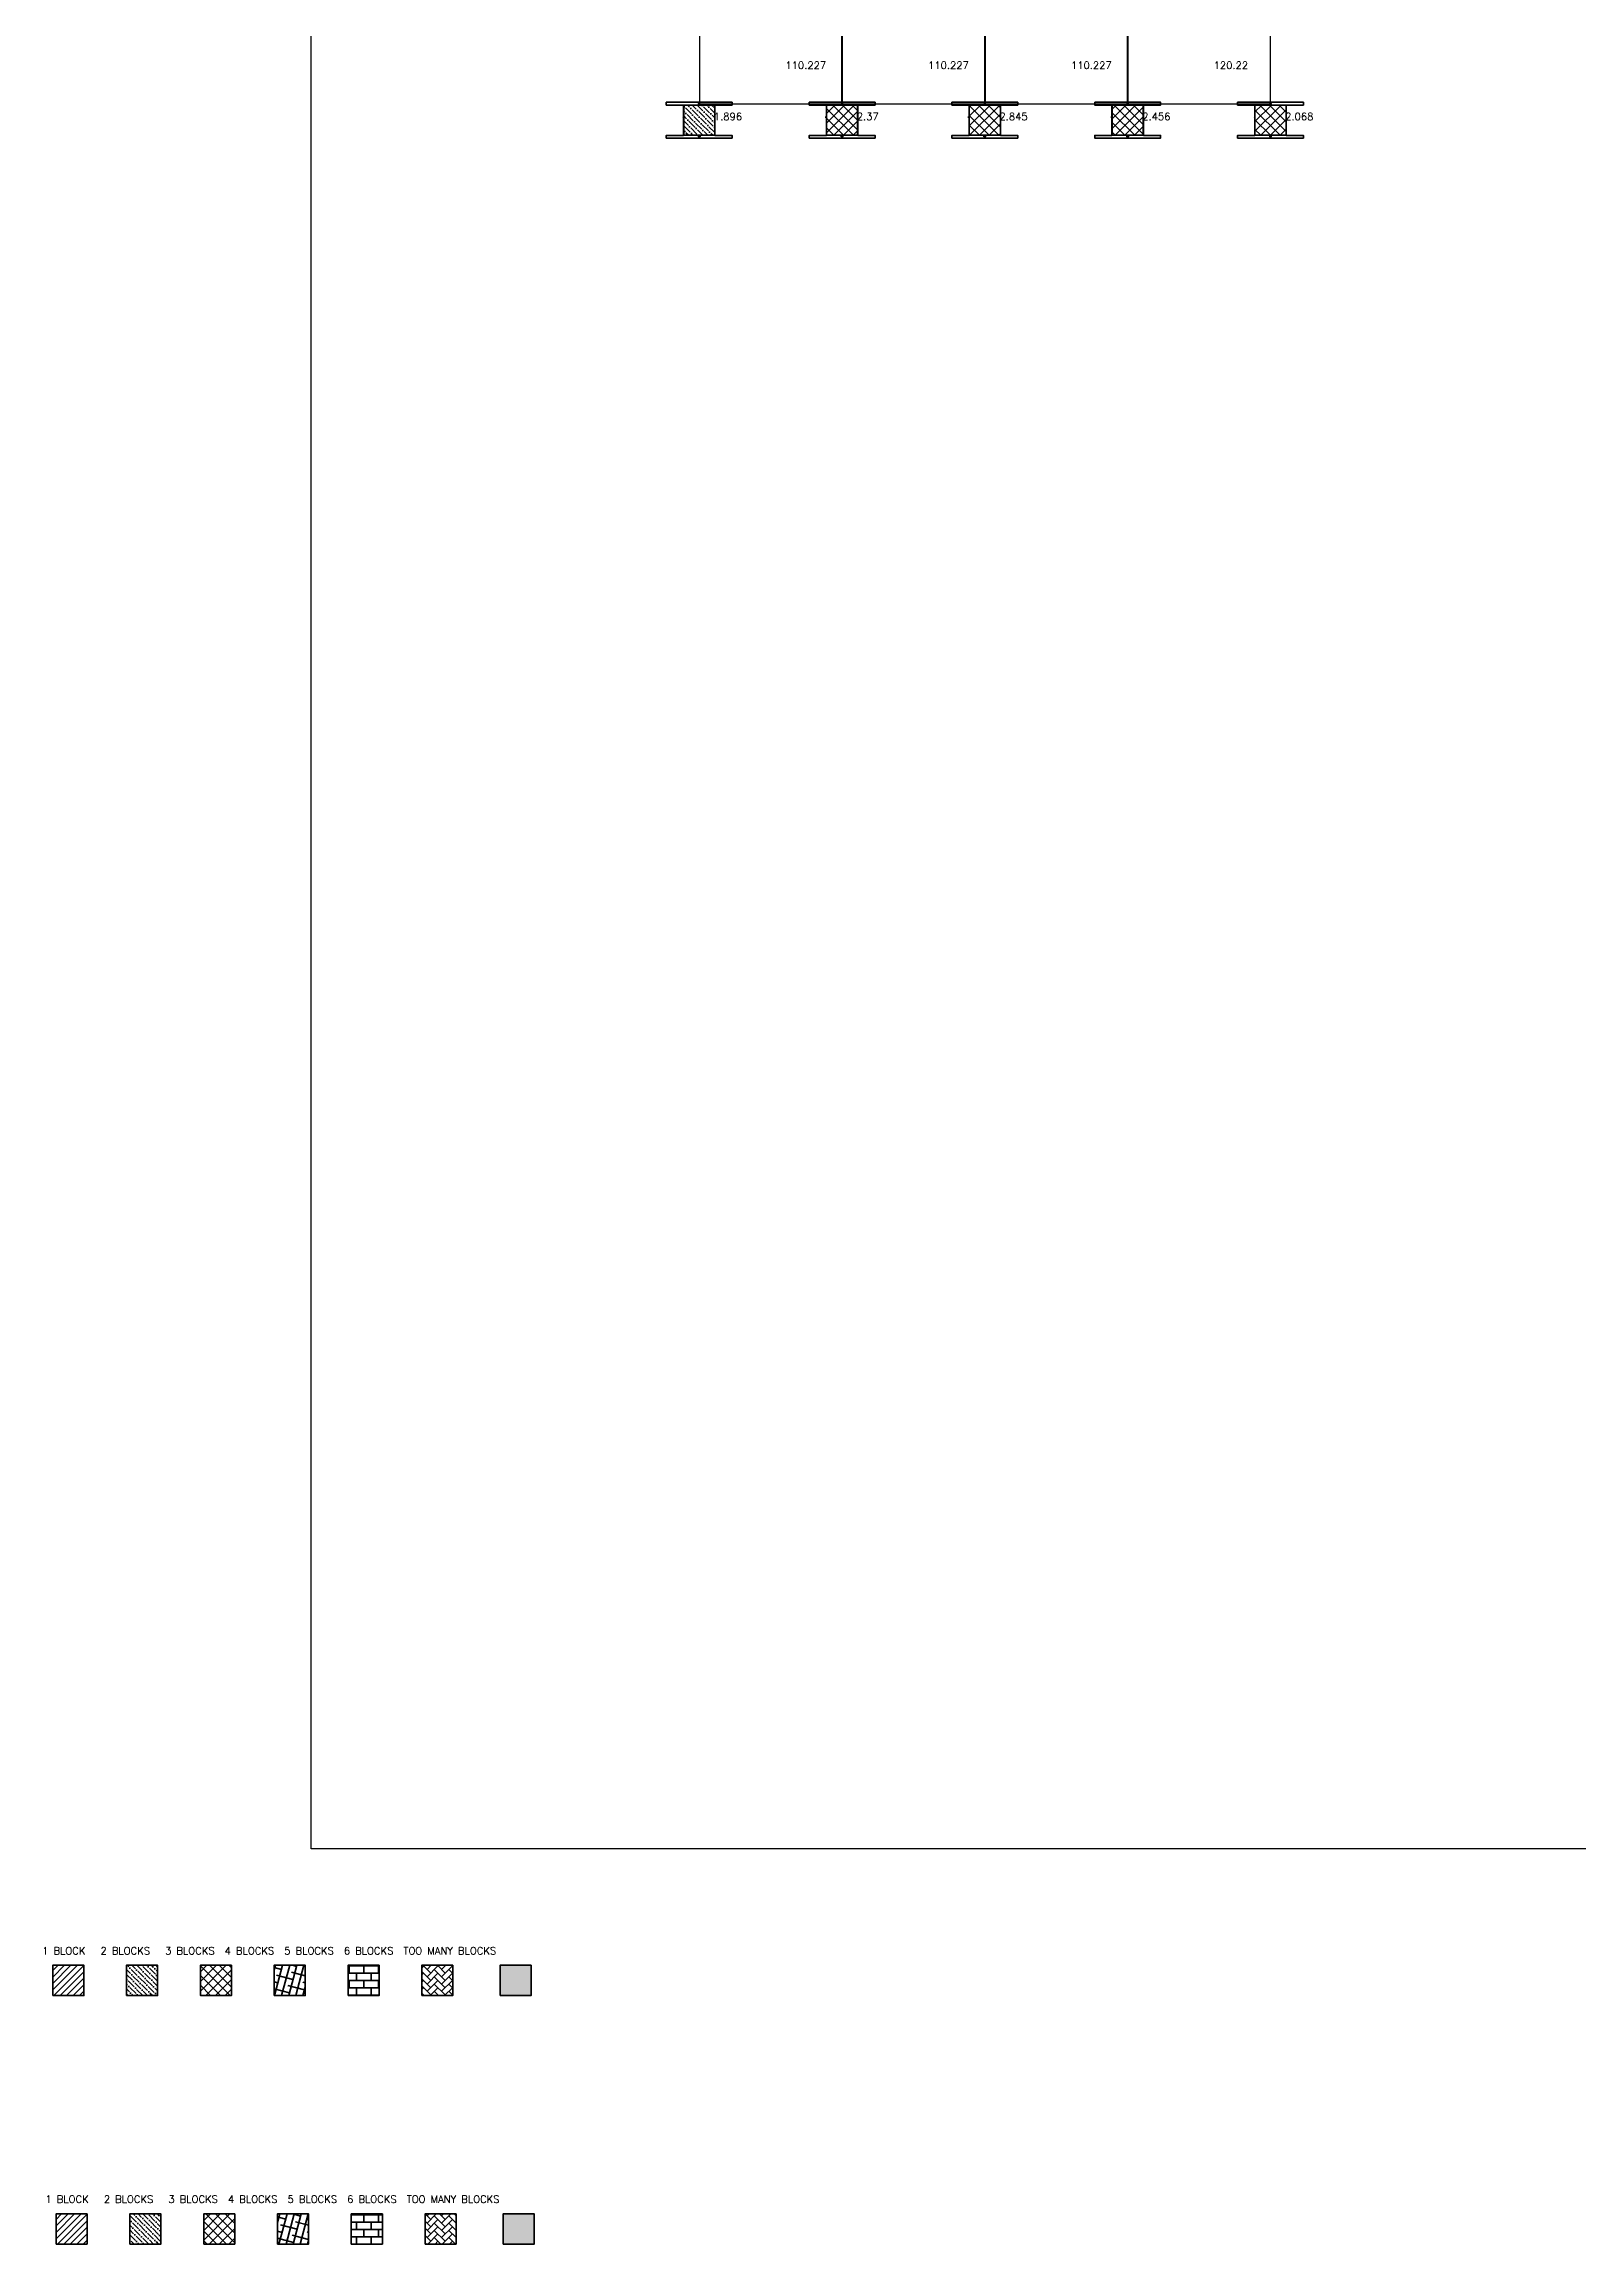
# Model space of a CAD drawing. Header units: inches. Extents: x 3750 to 10146, y -443 to 5941.
# Drawn here: x 3750 to 4589, y -443 to 760 of the extents above; entities that cross this region are included whole.
import ezdxf

# ---------------------------------------------------------------- set-up
doc = ezdxf.new("R2010")
doc.units = ezdxf.units.IN
doc.header["$LTSCALE"] = 50
doc.header["$MEASUREMENT"] = 0
for name, color, linetype, lineweight in [('E-PANELS', 140, 'Continuous', 30), ('E2-ECOFEET', 254, 'Continuous', 35), ('E3-ECOFEET', 254, 'Continuous', 35), ('HATCH 1', 5, 'Continuous', 35), ('HATCH 2', 140, 'Continuous', 35), ('HATCH 3', 30, 'Continuous', 35), ('HATCH 4', 200, 'Continuous', 35), ('HATCH 5', 2, 'Continuous', 35), ('HATCH 6', 100, 'Continuous', 35), ('HATCH 7', 20, 'Continuous', 35)]:
    doc.layers.add(name, color=color, linetype=linetype, lineweight=lineweight)
doc.layers.add('EF3 TEXT', color=7, linetype='Continuous', plot=False)
doc.layers.add('IFI PERIMETER', color=221, linetype='FENCE', plot=False)
doc.layers.get('E2-ECOFEET').off()
doc.styles.add('mytext', font='romans.shx')
doc.styles.get("Standard").update_dxf_attribs({"font": 'arial.ttf'})
doc.linetypes.add('FENCE', pattern='A,0.5,-0.1,["X",Standard,S=0.1,R=0,X=-0.035,Y=-0.05],-0.1', length=0.7)
pattern_1 = [(135, (-119.168, -90.9187), (-3.64602, 0.994369), [4.6875, -0.9375, 0, -0.9375])]

# ---------------------------------------------------------------- blocks, each defined once
blk = doc.blocks.new('EF3_HATCH_2')
at = {"layer": 'HATCH 2'}
h = blk.add_hatch(dxfattribs=at)
h.set_pattern_fill('ANSI36', color=256, scale=15, angle=90)
h.set_pattern_definition(pattern_1)
h.paths.add_polyline_path([(-8.5, -8.25), (8.5, -8.25), (8.5, 8.25), (-8.5, 8.25)])
blk.add_lwpolyline([(-8.5, -8.25), (8.5, -8.25), (8.5, 8.25), (-8.5, 8.25)], close=True, dxfattribs=at)
blk = doc.blocks.new('EF3_HATCH_3')
at = {"layer": 'HATCH 3'}
h = blk.add_hatch(dxfattribs=at)
h.set_pattern_fill('ANSI37', color=256, scale=30)
h.set_pattern_definition([(45, (-119.168, -90.9187), (-2.65165, 2.65165), []), (135, (-119.168, -90.9187), (-2.65165, -2.65165), [])])
h.paths.add_polyline_path([(-8.5, -8.25), (8.5, -8.25), (8.5, 8.25), (-8.5, 8.25)])
blk.add_lwpolyline([(-8.5, -8.25), (8.5, -8.25), (8.5, 8.25), (-8.5, 8.25)], close=True, dxfattribs=at)
blk = doc.blocks.new('YINGLI 305W 10DEG')
at = {"layer": 'E-PANELS'}
blk.add_lwpolyline([(0, 0), (77.56, 0), (77.56, -38.4), (0, -38.4)], close=True, dxfattribs=at)
blk = doc.blocks.new('*U9')
at = {"layer": 'HATCH 1'}
h = blk.add_hatch(dxfattribs=at)
h.set_pattern_fill('ANSI31', color=256, scale=20)
h.set_pattern_definition([(45, (-119.168, -90.9187), (-1.767767, 1.767767), [])])
h.paths.add_polyline_path([(-8.5, -8.25), (8.5, -8.25), (8.5, 8.25), (-8.5, 8.25)])
blk.add_lwpolyline([(-8.5, -8.25), (8.5, -8.25), (8.5, 8.25), (-8.5, 8.25)], close=True, dxfattribs=at)
blk = doc.blocks.new('*U10')
at = {"layer": 'HATCH 2'}
h = blk.add_hatch(dxfattribs=at)
h.set_pattern_fill('ANSI36', color=256, scale=15, angle=90)
h.set_pattern_definition(pattern_1)
h.paths.add_polyline_path([(-8.5, -8.25), (8.5, -8.25), (8.5, 8.25), (-8.5, 8.25)])
blk.add_lwpolyline([(-8.5, -8.25), (8.5, -8.25), (8.5, 8.25), (-8.5, 8.25)], close=True, dxfattribs=at)
blk = doc.blocks.new('*U11')
at = {"layer": 'HATCH 4'}
h = blk.add_hatch(dxfattribs=at)
h.set_pattern_fill('ANSI38', color=256, scale=30, angle=30)
h.set_pattern_definition([(75, (-119.168, -90.9187), (-3.62222, 0.97057), []), (165, (-119.168, -90.9187), (-8.215015, -1.68108), [9.375, -5.625])])
h.paths.add_polyline_path([(-8.5, -8.25), (8.5, -8.25), (8.5, 8.25), (-8.5, 8.25)])
blk.add_lwpolyline([(-8.5, -8.25), (8.5, -8.25), (8.5, 8.25), (-8.5, 8.25)], close=True, dxfattribs=at)
blk = doc.blocks.new('EF3_HATCH_5')
at = {"layer": 'HATCH 5'}
h = blk.add_hatch(dxfattribs=at)
h.set_pattern_fill('AR-B816', color=256, scale=0.5)
h.set_pattern_definition([(0, (-119.168, -90.9187), (0, 4), []), (90, (-119.168, -90.9187), (-4, 4), [4, -4])])
h.paths.add_polyline_path([(-8.5, -8.25), (8.5, -8.25), (8.5, 8.25), (-8.5, 8.25)])
blk.add_lwpolyline([(-8.5, -8.25), (8.5, -8.25), (8.5, 8.25), (-8.5, 8.25)], close=True, dxfattribs=at)
blk = doc.blocks.new('EF3_HATCH_6')
at = {"layer": 'HATCH 6'}
h = blk.add_hatch(dxfattribs=at)
h.set_pattern_fill('AR-HBONE', color=256, scale=0.7)
h.set_pattern_definition([(45, (-119.168, -90.9187), (3e-16, 3.9598), [8.4, -2.8]), (135, (-117.188, -88.9388), (3e-16, 3.9598), [8.4, -2.8])])
h.paths.add_polyline_path([(-8.5, -8.25), (8.5, -8.25), (8.5, 8.25), (-8.5, 8.25)])
blk.add_lwpolyline([(-8.5, -8.25), (8.5, -8.25), (8.5, 8.25), (-8.5, 8.25)], close=True, dxfattribs=at)
blk = doc.blocks.new('EF3_HATCH_7')
at = {"layer": 'HATCH 7'}
h = blk.add_hatch(color=256, dxfattribs=at)
h.dxf.hatch_style = 1
h.paths.add_polyline_path([(-8.5, -8.25), (8.5, -8.25), (8.5, 8.25), (-8.5, 8.25)])
blk.add_lwpolyline([(-8.5, -8.25), (8.5, -8.25), (8.5, 8.25), (-8.5, 8.25)], close=True, dxfattribs=at)
blk = doc.blocks.new('EF3 HATCH AND TEXT')
at = {"layer": 'HATCH 1'}
blk.add_blockref('*U9', (17.3, -21.2), dxfattribs=at)
at = {"layer": 'HATCH 2'}
blk.add_blockref('*U10', (57.6, -21.2), dxfattribs=at)
at = {"layer": 'HATCH 3'}
blk.add_blockref('EF3_HATCH_3', (98, -21.2), dxfattribs=at)
at = {"layer": 'HATCH 4'}
blk.add_blockref('*U11', (138.3, -21.2), dxfattribs=at)
at = {"layer": 'HATCH 5'}
blk.add_blockref('EF3_HATCH_5', (178.7, -21.2), dxfattribs=at)
at = {"layer": 'HATCH 6'}
blk.add_blockref('EF3_HATCH_6', (219, -21.2), dxfattribs=at)
at = {"layer": 'HATCH 7'}
blk.add_blockref('EF3_HATCH_7', (261.7, -21.2), dxfattribs=at)
at = {"layer": 'EF3 TEXT', "insert": (3, -2.9), "char_height": 4, "attachment_point": 1, "style": 'mytext'}
blk.add_mtext_dynamic_manual_height_columns('1 BLOCK   2 BLOCKS   3 BLOCKS  4 BLOCKS  5 BLOCKS  6 BLOCKS  TOO MANY BLOCKS', width=339.17, gutter_width=450.2, heights=[0], dxfattribs=at)
blk = doc.blocks.new('EF3')
at = {"layer": 'E3-ECOFEET', "color": 5}
for points in [[(0, 0), (0, -1.5), (9.4, -1.5), (9.4, -18.1), (0, -18.1), (0, -19.6), (36, -19.6), (36, -18.1), (26.6, -18.1), (26.6, -1.5), (36, -1.5), (36, 0), (0, 0)], [(8.8, -8.1), (8.9, -8.1)]]:
    blk.add_lwpolyline(points, dxfattribs=at)
at = {"layer": 'E3-ECOFEET'}
for points in [[(17.2, -1), (17.8, -1), (17.8, -0.5)], [(18.2, -0.5), (18.2, -1), (18.8, -1)], [(17.2, -18.5), (17.8, -18.5), (17.8, -19)], [(18.2, -19), (18.2, -18.5), (18.8, -18.5)]]:
    blk.add_lwpolyline(points, dxfattribs=at)

msp = doc.modelspace()

# ---------------------------------------------------------------- linework, layer by layer
at = {"layer": 'IFI PERIMETER'}
msp.add_lwpolyline([(10146.5, -226.8), (3896.1, -226.8), (3896.1, 5941.5), (10146.5, 5941.5)], close=True, dxfattribs=at)

# ---------------------------------------------------------------- block references
at = {"layer": 'E-PANELS'}
for p in [(4108.5, 765.3), (4186.5, 765.3), (4264.6, 765.3), (4342.7, 765.3)]:
    msp.add_blockref('YINGLI 305W 10DEG', p, dxfattribs=at)
at = {"layer": 'E2-ECOFEET'}
for p in [(4090.2, 727.9), (4168.3, 727.9), (4246.3, 727.9), (4324.4, 727.9), (4402.5, 727.9)]:
    msp.add_blockref('EF3', p, dxfattribs=at)
at = {"layer": 'EF3 TEXT'}
msp.add_blockref('EF3 HATCH AND TEXT', (3747.8, -413.5), dxfattribs=at)
at = {"layer": 'HATCH 1'}
msp.add_blockref('*U9', (3763.3, -298.8), dxfattribs=at)
at = {"layer": 'HATCH 2'}
for name, p in [('EF3_HATCH_2', (4108.2, 718.1)), ('*U10', (3803.6, -298.8))]:
    msp.add_blockref(name, p, dxfattribs=at)
at = {"layer": 'HATCH 3'}
for p in [(4186.3, 718.1), (4264.3, 718.1), (4342.4, 718.1), (4420.5, 718.1), (3844, -298.8)]:
    msp.add_blockref('EF3_HATCH_3', p, dxfattribs=at)
at = {"layer": 'HATCH 4'}
msp.add_blockref('*U11', (3884.3, -298.8), dxfattribs=at)
at = {"layer": 'HATCH 5'}
msp.add_blockref('EF3_HATCH_5', (3924.7, -298.8), dxfattribs=at)
at = {"layer": 'HATCH 6'}
msp.add_blockref('EF3_HATCH_6', (3965, -298.8), dxfattribs=at)
at = {"layer": 'HATCH 7'}
msp.add_blockref('EF3_HATCH_7', (4007.8, -298.8), dxfattribs=at)

# ---------------------------------------------------------------- texts
at = {"layer": 'EF3 TEXT', "style": 'mytext'}
for s, p in [('110.227', (4155.3, 746.1)), ('110.227', (4233.3, 746.1)), ('110.227', (4311.4, 746.1)), ('120.22', (4389.4, 746.1)), ('1.896', (4116.2, 718.1)), ('2.37', (4194.3, 718.1)), ('2.845', (4272.3, 718.1)), ('2.456', (4350.4, 718.1)), ('2.068', (4428.5, 718.1))]:
    msp.add_text(s, height=4, dxfattribs=at).set_placement(p)
at = {"layer": 'EF3 TEXT', "insert": (3749, -280.6), "char_height": 4, "attachment_point": 1, "style": 'mytext'}
msp.add_mtext_dynamic_manual_height_columns('1 BLOCK   2 BLOCKS   3 BLOCKS  4 BLOCKS  5 BLOCKS  6 BLOCKS  TOO MANY BLOCKS', width=339.17, gutter_width=450.2, heights=[0], dxfattribs=at)

doc.saveas('drawing.dxf')
